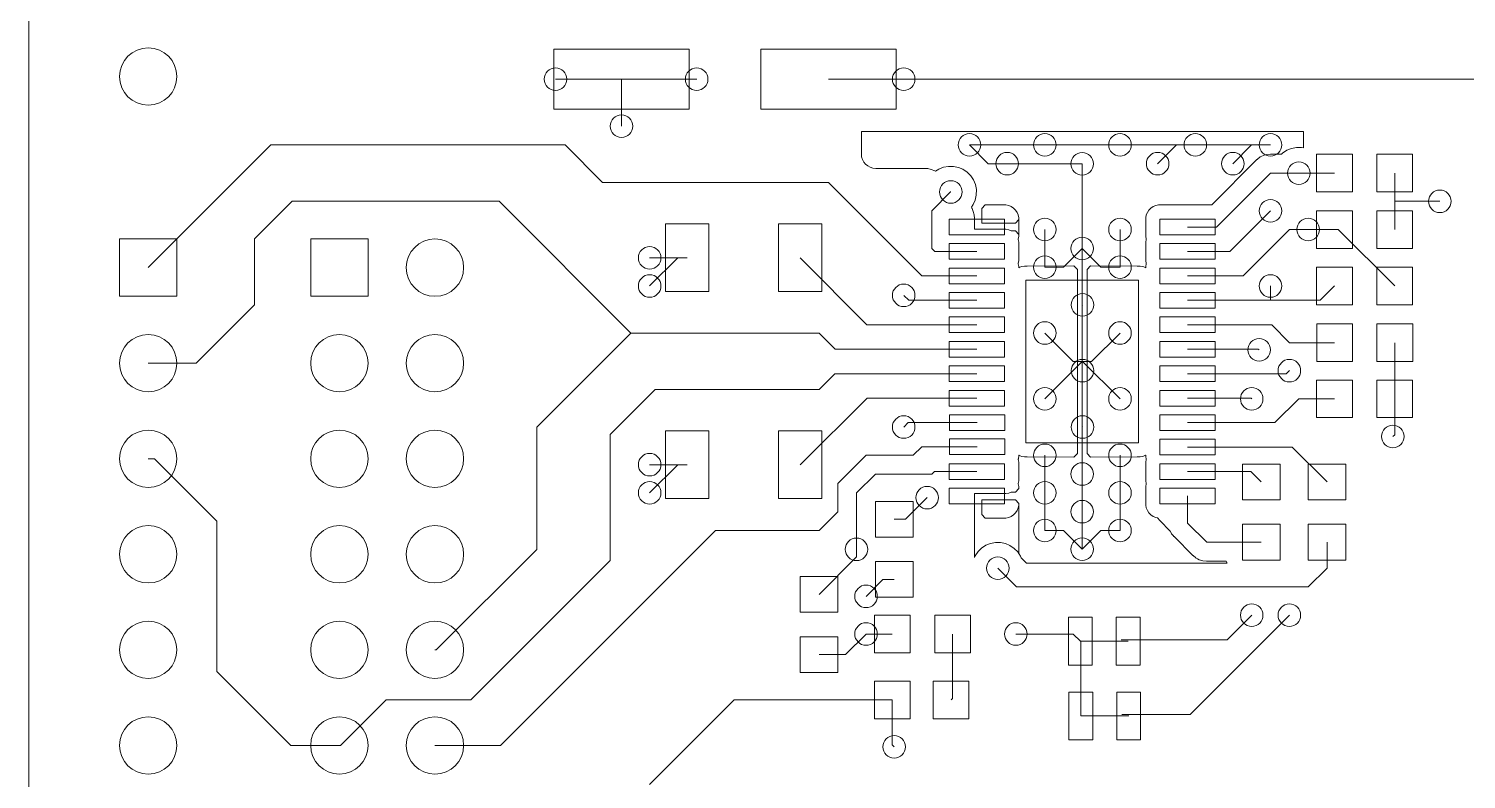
# Model space of a CAD drawing. Header units: millimetres. Extents: x 51948 to 52048, y 44936 to 45059.
# Drawn here: x 51948.13 to 51986.33, y 45012.71 to 45032.66 of the extents above; entities that cross this region are included whole.
import ezdxf

# ---------------------------------------------------------------- set-up
doc = ezdxf.new("R2010")
doc.units = ezdxf.units.MM
doc.layers.get('0').update_dxf_attribs({"linetype": 'CONTINUOUS', "lineweight": 0})

msp = doc.modelspace()

# ---------------------------------------------------------------- linework, layer by layer
for p, q in [((51948.13066, 44935.81928), (51948.13066, 45058.81878)), ((51962.08288, 45032.1183), (51962.08288, 45030.5181)), ((51965.67952, 45032.1183), (51962.08288, 45032.1183)), ((51965.67952, 45030.5181), (51965.67952, 45032.1183)), ((51967.58452, 45032.1183), (51967.58452, 45030.5181)), ((51971.18116, 45032.1183), (51967.58452, 45032.1183)), ((51971.18116, 45030.5181), (51971.18116, 45032.1183)), ((51963.8812, 45031.3182), (51962.13114, 45031.3182)), ((51963.8812, 45031.3182), (51965.88018, 45031.3182)), ((51963.8812, 45031.3182), (51963.8812, 45030.06852)), ((51969.38284, 45031.3182), (51990.12956, 45031.3182)), ((51969.38284, 45031.3182), (51969.62414, 45031.3182)), ((51969.62414, 45031.3182), (51971.38182, 45031.3182)), ((51962.08288, 45030.5181), (51965.67952, 45030.5181)), ((51967.58452, 45030.5181), (51971.18116, 45030.5181)), ((51970.2566, 45029.32684), (51970.2566, 45029.9212)), ((51970.2566, 45029.9212), (51982.0041, 45029.9212)), ((51982.0041, 45029.9212), (51982.0041, 45029.4894)), ((51954.56702, 45029.56814), (51951.30566, 45026.30678)), ((51962.3826, 45029.56814), (51954.56702, 45029.56814)), ((51963.38082, 45028.56992), (51962.3826, 45029.56814)), ((51973.13188, 45029.56814), (51975.13086, 45029.56814)), ((51973.62972, 45029.0703), (51973.13188, 45029.56814)), ((51975.13086, 45029.56814), (51977.12984, 45029.56814)), ((51979.13136, 45029.56814), (51977.12984, 45029.56814)), ((51978.62844, 45029.56814), (51978.1306, 45029.0703)), ((51979.13136, 45029.56814), (51978.62844, 45029.56814)), ((51981.13034, 45029.56814), (51979.13136, 45029.56814)), ((51980.62742, 45029.56814), (51980.12958, 45029.0703)), ((51981.13034, 45029.56814), (51980.62742, 45029.56814)), ((51981.56214, 45029.4259), (51981.45038, 45029.35224)), ((51981.6866, 45029.47416), (51981.56214, 45029.4259)), ((51981.81868, 45029.49956), (51981.6866, 45029.47416)), ((51981.95076, 45029.49956), (51981.81868, 45029.49956)), ((51982.0041, 45029.4894), (51981.95076, 45029.49956)), ((51970.26422, 45029.2481), (51970.2566, 45029.32684)), ((51970.28708, 45029.17698), (51970.26422, 45029.2481)), ((51970.3201, 45029.11348), (51970.28708, 45029.17698)), ((51970.36836, 45029.0576), (51970.3201, 45029.11348)), ((51970.42424, 45029.00934), (51970.36836, 45029.0576)), ((51974.1301, 45029.0703), (51973.62972, 45029.0703)), ((51976.12146, 45029.0703), (51974.1301, 45029.0703)), ((51976.12654, 45029.06522), (51976.12146, 45029.0703)), ((51976.12654, 45026.81478), (51976.12654, 45029.06522)), ((51980.76966, 45029.17698), (51979.5657, 45027.97302)), ((51980.7722, 45029.17952), (51980.76966, 45029.17698)), ((51980.77474, 45029.18206), (51980.7722, 45029.17952)), ((51980.78998, 45029.19476), (51980.77474, 45029.18206)), ((51980.8484, 45029.24302), (51980.78998, 45029.19476)), ((51980.85602, 45029.2481), (51980.8484, 45029.24302)), ((51980.93984, 45029.29128), (51980.85602, 45029.2481)), ((51980.99064, 45029.30652), (51980.93984, 45029.29128)), ((51981.03128, 45029.31668), (51980.99064, 45029.30652)), ((51981.13034, 45029.32684), (51981.03128, 45029.31668)), ((51981.13542, 45029.32684), (51981.13034, 45029.32684)), ((51981.42498, 45029.32684), (51981.13542, 45029.32684)), ((51981.45038, 45029.35224), (51981.42498, 45029.32684)), ((51983.30458, 45029.31922), (51982.35462, 45029.31922)), ((51982.35462, 45029.31922), (51982.35462, 45028.31846)), ((51983.30458, 45028.31846), (51983.30458, 45029.31922)), ((51984.90478, 45029.31922), (51983.95482, 45029.31922)), ((51983.95482, 45029.31922), (51983.95482, 45028.31846)), ((51984.90478, 45028.31846), (51984.90478, 45029.31922)), ((51970.48774, 45028.97632), (51970.42424, 45029.00934)), ((51970.55886, 45028.95346), (51970.48774, 45028.97632)), ((51970.6376, 45028.94584), (51970.55886, 45028.95346)), ((51971.92792, 45028.94584), (51970.6376, 45028.94584)), ((51972.0219, 45028.94076), (51971.92792, 45028.94584)), ((51972.11588, 45028.91536), (51972.0219, 45028.94076)), ((51972.20986, 45028.8798), (51972.11588, 45028.91536)), ((51972.2251, 45028.86964), (51972.20986, 45028.8798)), ((51972.314, 45028.92552), (51972.2251, 45028.86964)), ((51972.43846, 45028.97378), (51972.314, 45028.92552)), ((51972.57054, 45028.99918), (51972.43846, 45028.97378)), ((51972.70262, 45028.99918), (51972.57054, 45028.99918)), ((51972.8347, 45028.97124), (51972.70262, 45028.99918)), ((51972.95662, 45028.92044), (51972.8347, 45028.97124)), ((51973.06838, 45028.84424), (51972.95662, 45028.92044)), ((51973.16236, 45028.75026), (51973.06838, 45028.84424)), ((51973.23602, 45028.6385), (51973.16236, 45028.75026)), ((51979.69778, 45027.38628), (51981.13034, 45028.81884)), ((51981.13034, 45028.81884), (51981.87964, 45028.81884)), ((51981.87964, 45028.81884), (51982.8296, 45028.81884)), ((51984.4298, 45028.06954), (51984.4298, 45028.81884)), ((51968.37954, 45028.56992), (51963.38082, 45028.56992)), ((51969.3803, 45028.56992), (51968.37954, 45028.56992)), ((51971.86188, 45026.08834), (51969.3803, 45028.56992)), ((51972.13112, 45027.82062), (51972.62896, 45028.31846)), ((51972.6315, 45028.31846), (51972.62896, 45028.31846)), ((51973.28682, 45028.51658), (51973.23602, 45028.6385)), ((51973.31222, 45028.3845), (51973.28682, 45028.51658)), ((51973.30968, 45028.2321), (51973.31222, 45028.3845)), ((51982.35462, 45028.31846), (51983.30458, 45028.31846)), ((51983.95482, 45028.31846), (51984.90478, 45028.31846)), ((51955.1309, 45028.06954), (51954.13014, 45027.06878)), ((51960.63, 45028.06954), (51955.1309, 45028.06954)), ((51964.13012, 45024.56942), (51960.63, 45028.06954)), ((51973.18014, 45027.91714), (51973.22586, 45027.98064)), ((51973.19284, 45027.89682), (51973.18014, 45027.91714)), ((51973.19538, 45027.88666), (51973.19284, 45027.89682)), ((51973.20046, 45027.88158), (51973.19538, 45027.88666)), ((51973.20046, 45027.87904), (51973.20046, 45027.88158)), ((51973.2284, 45027.80284), (51973.20046, 45027.87904)), ((51973.22586, 45027.98064), (51973.2792, 45028.10256)), ((51973.2792, 45028.10256), (51973.30968, 45028.2321)), ((51973.54844, 45027.97556), (51973.45446, 45027.88158)), ((51973.45446, 45027.88158), (51973.45446, 45027.49042)), ((51974.02596, 45027.97302), (51973.54844, 45027.97556)), ((51974.09962, 45027.97302), (51974.02596, 45027.97302)), ((51974.17328, 45027.95778), (51974.09962, 45027.97302)), ((51974.24186, 45027.92984), (51974.17328, 45027.95778)), ((51974.30282, 45027.8892), (51974.24186, 45027.92984)), ((51974.35616, 45027.83586), (51974.30282, 45027.8892)), ((51977.95026, 45027.8892), (51977.89692, 45027.83586)), ((51978.01122, 45027.92984), (51977.95026, 45027.8892)), ((51978.0798, 45027.95778), (51978.01122, 45027.92984)), ((51978.15346, 45027.97302), (51978.0798, 45027.95778)), ((51979.5657, 45027.97302), (51978.15346, 45027.97302)), ((51984.4298, 45027.32024), (51984.4298, 45028.06954)), ((51984.4298, 45028.06954), (51985.63122, 45028.06954)), ((51972.13112, 45026.81732), (51972.13112, 45027.82062)), ((51974.06152, 45027.59456), (51972.5934, 45027.59456)), ((51972.5934, 45027.59456), (51972.5934, 45027.178)), ((51973.2538, 45027.70886), (51973.2284, 45027.80284)), ((51973.25888, 45027.61488), (51973.2538, 45027.70886)), ((51973.25888, 45027.32532), (51973.25888, 45027.61488)), ((51974.06152, 45027.178), (51974.06152, 45027.59456)), ((51974.34854, 45027.49042), (51974.44252, 45027.5844)), ((51974.3968, 45027.7749), (51974.35616, 45027.83586)), ((51974.42474, 45027.70632), (51974.3968, 45027.7749)), ((51974.43998, 45027.63266), (51974.42474, 45027.70632)), ((51974.44252, 45027.5844), (51974.43998, 45027.63266)), ((51974.44252, 45027.18816), (51974.44252, 45027.5844)), ((51974.44252, 45027.5844), (51974.44252, 45027.18816)), ((51977.82834, 45027.70632), (51977.8131, 45027.63266)), ((51977.8131, 45027.63266), (51977.8131, 45027.559)), ((51977.8131, 45027.559), (51977.8131, 45027.1399)), ((51977.85628, 45027.7749), (51977.82834, 45027.70632)), ((51977.89692, 45027.83586), (51977.85628, 45027.7749)), ((51979.65968, 45027.59456), (51978.19156, 45027.59456)), ((51978.19156, 45027.59456), (51978.19156, 45027.178)), ((51979.65968, 45027.178), (51979.65968, 45027.59456)), ((51980.05084, 45026.73858), (51981.13034, 45027.81808)), ((51983.30458, 45027.82062), (51982.35462, 45027.82062)), ((51982.35462, 45027.82062), (51982.35462, 45026.81986)), ((51983.30458, 45026.81986), (51983.30458, 45027.82062)), ((51984.90478, 45027.82062), (51983.95482, 45027.82062)), ((51983.95482, 45027.82062), (51983.95482, 45026.81986)), ((51984.90478, 45026.81986), (51984.90478, 45027.82062)), ((51966.20276, 45027.46756), (51965.05468, 45027.46756)), ((51965.05468, 45027.46756), (51965.05468, 45025.66924)), ((51966.20276, 45025.66924), (51966.20276, 45027.46756)), ((51969.20504, 45027.46756), (51968.05696, 45027.46756)), ((51968.05696, 45027.46756), (51968.05696, 45025.66924)), ((51969.20504, 45025.66924), (51969.20504, 45027.46756)), ((51972.5934, 45027.178), (51974.06152, 45027.178)), ((51974.02596, 45027.32532), (51973.25888, 45027.32532)), ((51973.45446, 45027.49042), (51974.34854, 45027.49042)), ((51974.09962, 45027.32532), (51974.02596, 45027.32532)), ((51974.17328, 45027.31008), (51974.09962, 45027.32532)), ((51974.24186, 45027.28214), (51974.17328, 45027.31008)), ((51974.34854, 45027.28214), (51974.24186, 45027.28214)), ((51974.44252, 45027.18816), (51974.34854, 45027.28214)), ((51974.42474, 45027.06624), (51974.43998, 45027.1399)), ((51974.43998, 45027.1399), (51974.44252, 45027.18816)), ((51975.13086, 45027.32024), (51975.13086, 45026.31948)), ((51977.12984, 45026.31948), (51977.12984, 45027.32024)), ((51977.8131, 45027.1399), (51977.82834, 45027.06624)), ((51978.19156, 45027.178), (51979.65968, 45027.178)), ((51978.92562, 45027.38628), (51979.44886, 45027.38628)), ((51978.92562, 45027.38628), (51979.69778, 45027.38628)), ((51980.39882, 45026.08834), (51981.63072, 45027.32024)), ((51981.63072, 45027.32024), (51982.8296, 45027.32024)), ((51982.1311, 45027.32024), (51982.8296, 45027.32024)), ((51982.8296, 45027.32024), (51982.92866, 45027.32024)), ((51982.92866, 45027.32024), (51984.4298, 45025.8191)), ((51952.06766, 45027.06878), (51950.54366, 45027.06878)), ((51950.54366, 45027.06878), (51950.54366, 45025.54478)), ((51952.06766, 45025.54478), (51952.06766, 45027.06878)), ((51954.13014, 45027.06878), (51954.13014, 45025.31872)), ((51957.14766, 45027.06878), (51955.62366, 45027.06878)), ((51955.62366, 45027.06878), (51955.62366, 45025.54478)), ((51957.14766, 45025.54478), (51957.14766, 45027.06878)), ((51972.20986, 45026.73858), (51972.13112, 45026.81732)), ((51973.32746, 45026.73858), (51972.20986, 45026.73858)), ((51974.06152, 45026.94686), (51972.5934, 45026.94686)), ((51972.5934, 45026.94686), (51972.5934, 45026.5303)), ((51974.06152, 45026.5303), (51974.06152, 45026.94686)), ((51974.4222, 45027.0637), (51974.42474, 45027.06624)), ((51974.42474, 45027.05862), (51974.4222, 45027.0637)), ((51974.43998, 45026.98496), (51974.42474, 45027.05862)), ((51974.43998, 45026.56586), (51974.43998, 45026.98496)), ((51975.63124, 45026.31948), (51976.12654, 45026.81478)), ((51976.12654, 45026.81478), (51976.62184, 45026.31948)), ((51976.12654, 45023.8125), (51976.12654, 45026.81478)), ((51977.82834, 45027.05862), (51977.8131, 45026.98496)), ((51977.8131, 45026.98496), (51977.8131, 45026.9113)), ((51977.8131, 45026.9113), (51977.8131, 45026.4922)), ((51977.82834, 45027.06624), (51977.82834, 45027.0637)), ((51977.82834, 45027.0637), (51977.82834, 45027.05862)), ((51979.65968, 45026.94686), (51978.19156, 45026.94686)), ((51978.19156, 45026.94686), (51978.19156, 45026.5303)), ((51978.92562, 45026.73858), (51980.05084, 45026.73858)), ((51979.65968, 45026.5303), (51979.65968, 45026.94686)), ((51982.35462, 45026.81986), (51983.30458, 45026.81986)), ((51983.95482, 45026.81986), (51984.90478, 45026.81986)), ((51965.3798, 45026.5684), (51964.6305, 45025.8191)), ((51965.62872, 45026.5684), (51964.6305, 45026.5684)), ((51965.62872, 45026.5684), (51965.3798, 45026.5684)), ((51970.40392, 45024.78786), (51968.631, 45026.5684)), ((51972.5934, 45026.5303), (51974.06152, 45026.5303)), ((51974.4222, 45026.41346), (51974.42474, 45026.41854)), ((51974.42474, 45026.40838), (51974.4222, 45026.41346)), ((51974.42474, 45026.41854), (51974.43998, 45026.4922)), ((51974.43998, 45026.33472), (51974.42474, 45026.40838)), ((51974.43998, 45026.4922), (51974.43998, 45026.56586)), ((51974.58984, 45026.34996), (51974.51618, 45026.33472)), ((51974.6635, 45026.34996), (51974.58984, 45026.34996)), ((51975.90556, 45026.3525), (51974.6635, 45026.34996)), ((51975.99954, 45026.25852), (51975.90556, 45026.3525)), ((51976.34752, 45026.3525), (51976.25354, 45026.25852)), ((51977.58958, 45026.34996), (51976.34752, 45026.3525)), ((51977.66324, 45026.34996), (51977.58958, 45026.34996)), ((51977.7369, 45026.33472), (51977.66324, 45026.34996)), ((51977.8131, 45026.4922), (51977.82834, 45026.41854)), ((51977.82834, 45026.40838), (51977.8131, 45026.33472)), ((51977.82834, 45026.41854), (51977.82834, 45026.41346)), ((51977.82834, 45026.41346), (51977.82834, 45026.40838)), ((51978.19156, 45026.5303), (51979.65968, 45026.5303)), ((51973.32746, 45026.08834), (51971.86188, 45026.08834)), ((51974.06152, 45026.29662), (51972.5934, 45026.29662)), ((51972.5934, 45026.29662), (51972.5934, 45025.88006)), ((51974.06152, 45025.88006), (51974.06152, 45026.29662)), ((51974.43998, 45026.3017), (51974.43998, 45026.33472)), ((51974.4476, 45026.30678), (51974.43998, 45026.3017)), ((51974.51618, 45026.33472), (51974.4476, 45026.30678)), ((51977.62514, 45025.9715), (51974.62794, 45025.9715)), ((51974.62794, 45025.9715), (51974.62794, 45021.6535)), ((51975.63124, 45026.31948), (51975.13086, 45026.31948)), ((51975.99954, 45024.0665), (51975.99954, 45026.25852)), ((51976.25354, 45026.25852), (51976.25354, 45024.0665)), ((51976.62184, 45026.31948), (51977.12984, 45026.31948)), ((51977.62514, 45021.6535), (51977.62514, 45025.9715)), ((51977.80548, 45026.30678), (51977.7369, 45026.33472)), ((51977.8131, 45026.3017), (51977.80548, 45026.30678)), ((51977.8131, 45026.33472), (51977.8131, 45026.3017)), ((51979.65968, 45026.29662), (51978.19156, 45026.29662)), ((51978.19156, 45026.29662), (51978.19156, 45025.88006)), ((51978.92562, 45026.08834), (51980.39882, 45026.08834)), ((51979.65968, 45025.88006), (51979.65968, 45026.29662)), ((51983.30458, 45026.31948), (51982.35462, 45026.31948)), ((51982.35462, 45026.31948), (51982.35462, 45025.31872)), ((51983.30458, 45025.31872), (51983.30458, 45026.31948)), ((51984.90478, 45026.31948), (51983.95482, 45026.31948)), ((51983.95482, 45026.31948), (51983.95482, 45025.31872)), ((51984.90478, 45025.31872), (51984.90478, 45026.31948)), ((51965.05468, 45025.66924), (51966.20276, 45025.66924)), ((51968.05696, 45025.66924), (51969.20504, 45025.66924)), ((51972.5934, 45025.88006), (51974.06152, 45025.88006)), ((51974.06152, 45025.64638), (51972.5934, 45025.64638)), ((51972.5934, 45025.64638), (51972.5934, 45025.22982)), ((51974.06152, 45025.22982), (51974.06152, 45025.64638)), ((51978.19156, 45025.88006), (51979.65968, 45025.88006)), ((51979.65968, 45025.64638), (51978.19156, 45025.64638)), ((51978.19156, 45025.64638), (51978.19156, 45025.22982)), ((51979.65968, 45025.22982), (51979.65968, 45025.64638)), ((51981.13034, 45025.8191), (51981.13034, 45025.4381)), ((51982.4486, 45025.4381), (51982.8296, 45025.8191)), ((51950.54366, 45025.54478), (51952.06766, 45025.54478)), ((51954.13014, 45025.31872), (51952.5782, 45023.76678)), ((51955.62366, 45025.54478), (51957.14766, 45025.54478)), ((51971.5139, 45025.4381), (51971.38182, 45025.57018)), ((51973.32746, 45025.4381), (51971.5139, 45025.4381)), ((51972.5934, 45025.22982), (51974.06152, 45025.22982)), ((51976.12654, 45025.31364), (51976.13162, 45025.31872)), ((51976.12654, 45023.8125), (51976.12654, 45025.31364)), ((51978.19156, 45025.22982), (51979.65968, 45025.22982)), ((51978.92562, 45025.4381), (51981.13034, 45025.4381)), ((51981.13034, 45025.4381), (51981.63072, 45025.4381)), ((51981.63072, 45025.4381), (51982.4486, 45025.4381)), ((51982.35462, 45025.31872), (51983.30458, 45025.31872)), ((51983.95482, 45025.31872), (51984.90478, 45025.31872)), ((51974.06152, 45024.99614), (51972.5934, 45024.99614)), ((51972.5934, 45024.99614), (51972.5934, 45024.57958)), ((51974.06152, 45024.57958), (51974.06152, 45024.99614)), ((51979.65968, 45024.99614), (51978.19156, 45024.99614)), ((51978.19156, 45024.99614), (51978.19156, 45024.57958)), ((51979.65968, 45024.57958), (51979.65968, 45024.99614)), ((51961.63076, 45022.07006), (51964.13012, 45024.56942)), ((51964.13012, 45024.56942), (51968.37954, 45024.56942)), ((51969.13138, 45024.56942), (51968.37954, 45024.56942)), ((51969.56318, 45024.13762), (51969.13138, 45024.56942)), ((51973.32746, 45024.78786), (51970.40392, 45024.78786)), ((51972.5934, 45024.57958), (51974.06152, 45024.57958)), ((51975.88778, 45023.8125), (51975.13086, 45024.56942)), ((51976.37292, 45023.8125), (51977.12984, 45024.56942)), ((51978.19156, 45024.57958), (51979.65968, 45024.57958)), ((51978.92562, 45024.78786), (51981.16082, 45024.78786)), ((51981.16082, 45024.78786), (51981.63834, 45024.31034)), ((51982.35716, 45024.81072), (51982.35716, 45023.80996)), ((51983.30712, 45024.81072), (51982.35716, 45024.81072)), ((51983.30712, 45023.80996), (51983.30712, 45024.81072)), ((51983.95736, 45024.81072), (51983.95736, 45023.80996)), ((51984.90732, 45024.81072), (51983.95736, 45024.81072)), ((51984.90732, 45023.80996), (51984.90732, 45024.81072)), ((51969.56318, 45024.13762), (51973.32746, 45024.13762)), ((51974.06152, 45024.3459), (51972.5934, 45024.3459)), ((51972.5934, 45024.3459), (51972.5934, 45023.92934)), ((51974.06152, 45023.92934), (51974.06152, 45024.3459)), ((51975.99954, 45023.9395), (51975.99954, 45024.0665)), ((51976.25354, 45024.0665), (51976.25354, 45023.9395)), ((51979.65968, 45024.3459), (51978.19156, 45024.3459)), ((51978.19156, 45024.3459), (51978.19156, 45023.92934)), ((51978.92562, 45024.13762), (51980.80522, 45024.13762)), ((51979.65968, 45023.92934), (51979.65968, 45024.3459)), ((51980.80522, 45024.13762), (51980.83062, 45024.11984)), ((51981.63834, 45024.31034), (51982.83214, 45024.31034)), ((51984.43234, 45024.31034), (51984.43234, 45022.8219)), ((51951.30566, 45023.76678), (51952.5782, 45023.76678)), ((51972.5934, 45023.92934), (51974.06152, 45023.92934)), ((51974.06152, 45023.69566), (51972.5934, 45023.69566)), ((51972.5934, 45023.69566), (51972.5934, 45023.2791)), ((51974.06152, 45023.2791), (51974.06152, 45023.69566)), ((51976.124, 45023.8125), (51975.13086, 45022.81936)), ((51976.12654, 45023.8125), (51975.88778, 45023.8125)), ((51975.99954, 45023.6855), (51975.99954, 45023.9395)), ((51975.99954, 45023.5585), (51975.99954, 45023.6855)), ((51976.12654, 45023.8125), (51976.124, 45023.8125)), ((51976.12654, 45023.8125), (51976.1367, 45023.8125)), ((51976.12654, 45023.8125), (51976.12654, 45020.82038)), ((51976.12654, 45023.8125), (51976.37292, 45023.8125)), ((51976.12654, 45023.8125), (51976.12654, 45023.57374)), ((51976.12654, 45023.8125), (51976.12654, 45022.07514)), ((51976.1367, 45023.8125), (51977.12984, 45022.81936)), ((51976.25354, 45023.9395), (51976.25354, 45023.6855)), ((51976.25354, 45023.6855), (51976.25354, 45023.5585)), ((51978.19156, 45023.92934), (51979.65968, 45023.92934)), ((51979.65968, 45023.69566), (51978.19156, 45023.69566)), ((51978.19156, 45023.69566), (51978.19156, 45023.2791)), ((51979.65968, 45023.2791), (51979.65968, 45023.69566)), ((51982.35716, 45023.80996), (51983.30712, 45023.80996)), ((51983.95736, 45023.80996), (51984.90732, 45023.80996)), ((51969.55048, 45023.48738), (51969.13138, 45023.06828)), ((51969.55048, 45023.48738), (51973.32746, 45023.48738)), ((51975.99954, 45021.36648), (51975.99954, 45023.5585)), ((51976.12654, 45023.57374), (51976.13162, 45023.56866)), ((51976.25354, 45023.5585), (51976.25354, 45021.36648)), ((51978.92562, 45023.48738), (51981.54944, 45023.48738)), ((51981.54944, 45023.48738), (51981.63072, 45023.56866)), ((51981.54944, 45023.48738), (51981.63072, 45023.56866)), ((51983.30458, 45023.31974), (51982.35462, 45023.31974)), ((51982.35462, 45023.31974), (51982.35462, 45022.31898)), ((51983.30458, 45022.31898), (51983.30458, 45023.31974)), ((51984.90478, 45023.31974), (51983.95482, 45023.31974)), ((51983.95482, 45023.31974), (51983.95482, 45022.31898)), ((51984.90478, 45022.31898), (51984.90478, 45023.31974)), ((51963.58148, 45021.87194), (51964.77782, 45023.06828)), ((51968.37954, 45023.06828), (51964.77782, 45023.06828)), ((51969.13138, 45023.06828), (51968.37954, 45023.06828)), ((51972.5934, 45023.2791), (51974.06152, 45023.2791)), ((51974.06152, 45023.04542), (51972.5934, 45023.04542)), ((51972.5934, 45023.04542), (51972.5934, 45022.62886)), ((51974.06152, 45022.62886), (51974.06152, 45023.04542)), ((51978.19156, 45023.2791), (51979.65968, 45023.2791)), ((51979.65968, 45023.04542), (51978.19156, 45023.04542)), ((51978.19156, 45023.04542), (51978.19156, 45022.62886)), ((51979.65968, 45022.62886), (51979.65968, 45023.04542)), ((51970.409, 45022.83714), (51968.631, 45021.0693)), ((51973.32746, 45022.83714), (51970.409, 45022.83714)), ((51972.5934, 45022.62886), (51974.06152, 45022.62886)), ((51978.19156, 45022.62886), (51979.65968, 45022.62886)), ((51978.92562, 45022.83714), (51980.61218, 45022.83714)), ((51980.61218, 45022.83714), (51980.62996, 45022.81936)), ((51980.61218, 45022.83714), (51980.62996, 45022.81936)), ((51981.24718, 45022.1869), (51981.87964, 45022.81936)), ((51981.87964, 45022.81936), (51982.8296, 45022.81936)), ((51984.43234, 45022.8219), (51984.4298, 45022.81936)), ((51984.4298, 45022.81936), (51984.4298, 45021.86686)), ((51971.49866, 45022.1869), (51971.38182, 45022.07006)), ((51973.33254, 45022.1869), (51971.49866, 45022.1869)), ((51974.0666, 45022.39518), (51972.59848, 45022.39518)), ((51972.59848, 45022.39518), (51972.59848, 45021.97862)), ((51974.0666, 45021.97862), (51974.0666, 45022.39518)), ((51979.65968, 45022.39518), (51978.19156, 45022.39518)), ((51978.19156, 45022.39518), (51978.19156, 45021.97862)), ((51978.92562, 45022.1869), (51981.24718, 45022.1869)), ((51979.65968, 45021.97862), (51979.65968, 45022.39518)), ((51982.35462, 45022.31898), (51983.30458, 45022.31898)), ((51983.95482, 45022.31898), (51984.90478, 45022.31898)), ((51961.63076, 45018.81886), (51961.63076, 45022.07006)), ((51963.58148, 45018.51914), (51963.58148, 45021.87194)), ((51966.20276, 45021.96846), (51965.05468, 45021.96846)), ((51965.05468, 45021.96846), (51965.05468, 45020.17014)), ((51966.20276, 45020.17014), (51966.20276, 45021.96846)), ((51969.20504, 45021.96846), (51968.05696, 45021.96846)), ((51968.05696, 45021.96846), (51968.05696, 45020.17014)), ((51969.20504, 45020.17014), (51969.20504, 45021.96846)), ((51972.59848, 45021.97862), (51974.0666, 45021.97862)), ((51976.12654, 45022.07514), (51976.13162, 45022.07006)), ((51978.19156, 45021.97862), (51979.65968, 45021.97862)), ((51984.4298, 45021.86686), (51984.38154, 45021.8186)), ((51971.85934, 45021.54682), (51971.63074, 45021.31822)), ((51973.33254, 45021.54682), (51971.85934, 45021.54682)), ((51974.0666, 45021.7551), (51972.59848, 45021.7551)), ((51972.59848, 45021.7551), (51972.59848, 45021.33854)), ((51974.0666, 45021.33854), (51974.0666, 45021.7551)), ((51974.62794, 45021.6535), (51977.62514, 45021.6535)), ((51979.65968, 45021.74494), (51978.19156, 45021.74494)), ((51978.19156, 45021.74494), (51978.19156, 45021.32838)), ((51978.92562, 45021.53666), (51981.70438, 45021.53666)), ((51979.65968, 45021.32838), (51979.65968, 45021.74494)), ((51981.70438, 45021.53666), (51982.63148, 45020.60956)), ((51951.30566, 45021.22678), (51951.4733, 45021.22678)), ((51951.4733, 45021.22678), (51953.13192, 45019.56816)), ((51964.6305, 45021.0693), (51965.62872, 45021.0693)), ((51965.3798, 45021.0693), (51964.6305, 45020.32)), ((51965.3798, 45021.0693), (51965.62872, 45021.0693)), ((51970.38106, 45021.31822), (51969.63176, 45020.56892)), ((51971.63074, 45021.31822), (51970.38106, 45021.31822)), ((51974.06152, 45021.0947), (51972.5934, 45021.0947)), ((51972.5934, 45021.0947), (51972.5934, 45020.67814)), ((51972.59848, 45021.33854), (51974.0666, 45021.33854)), ((51974.06152, 45020.67814), (51974.06152, 45021.0947)), ((51974.4222, 45021.21154), (51974.42982, 45021.22678)), ((51974.42474, 45021.20646), (51974.4222, 45021.21154)), ((51974.43998, 45021.1328), (51974.42474, 45021.20646)), ((51974.42982, 45021.22678), (51974.44506, 45021.30044)), ((51974.43998, 45020.7137), (51974.43998, 45021.1328)), ((51974.44506, 45021.30044), (51974.44506, 45021.32076)), ((51974.44506, 45021.32076), (51974.4476, 45021.31822)), ((51974.4476, 45021.31822), (51974.51618, 45021.29028)), ((51974.51618, 45021.29028), (51974.58984, 45021.27504)), ((51974.58984, 45021.27504), (51974.6635, 45021.27504)), ((51974.6635, 45021.27504), (51975.90556, 45021.2725)), ((51975.13086, 45021.31822), (51975.13086, 45020.32)), ((51975.90556, 45021.2725), (51975.99954, 45021.36648)), ((51976.25354, 45021.36648), (51976.34752, 45021.2725)), ((51976.34752, 45021.2725), (51977.58958, 45021.27504)), ((51977.12984, 45020.32), (51977.12984, 45021.31822)), ((51977.58958, 45021.27504), (51977.66324, 45021.27504)), ((51977.66324, 45021.27504), (51977.7369, 45021.29028)), ((51977.7369, 45021.29028), (51977.80548, 45021.31822)), ((51977.80548, 45021.31822), (51977.8131, 45021.3233)), ((51977.8131, 45021.3233), (51977.8131, 45021.29028)), ((51977.8131, 45021.29028), (51977.82834, 45021.21662)), ((51977.82834, 45021.20646), (51977.8131, 45021.1328)), ((51977.8131, 45021.1328), (51977.8131, 45021.05914)), ((51977.8131, 45021.05914), (51977.8131, 45020.64004)), ((51977.82834, 45021.21662), (51977.82834, 45021.21154)), ((51977.82834, 45021.21154), (51977.82834, 45021.20646)), ((51978.19156, 45021.32838), (51979.65968, 45021.32838)), ((51979.65968, 45021.0947), (51978.19156, 45021.0947)), ((51978.19156, 45021.0947), (51978.19156, 45020.67814)), ((51979.65968, 45020.67814), (51979.65968, 45021.0947)), ((51981.3818, 45021.08454), (51980.38104, 45021.08454)), ((51980.38104, 45021.08454), (51980.38104, 45020.13458)), ((51981.3818, 45020.13458), (51981.3818, 45021.08454)), ((51983.13186, 45021.08454), (51982.1311, 45021.08454)), ((51982.1311, 45021.08454), (51982.1311, 45020.13458)), ((51983.13186, 45020.13458), (51983.13186, 45021.08454)), ((51970.62998, 45020.82038), (51970.1296, 45020.32)), ((51972.13112, 45020.82038), (51970.62998, 45020.82038)), ((51972.19716, 45020.88642), (51972.13112, 45020.82038)), ((51973.32746, 45020.88642), (51972.19716, 45020.88642)), ((51972.5934, 45020.67814), (51974.06152, 45020.67814)), ((51974.42474, 45020.56638), (51974.43998, 45020.64004)), ((51974.43998, 45020.64004), (51974.43998, 45020.7137)), ((51976.12654, 45020.82038), (51976.12654, 45019.81962)), ((51977.8131, 45020.64004), (51977.82834, 45020.56638)), ((51978.19156, 45020.67814), (51979.65968, 45020.67814)), ((51978.92562, 45020.88642), (51980.60456, 45020.88642)), ((51980.60456, 45020.88642), (51980.88142, 45020.60956)), ((51969.63176, 45020.56892), (51969.63176, 45019.81962)), ((51970.1296, 45020.32), (51970.1296, 45018.81886)), ((51974.06152, 45020.447), (51972.5934, 45020.447)), ((51972.5934, 45020.447), (51972.5934, 45020.03044)), ((51973.25888, 45018.59788), (51973.25888, 45020.29968)), ((51973.25888, 45020.29968), (51974.09962, 45020.29968)), ((51974.06152, 45020.03044), (51974.06152, 45020.447)), ((51974.09962, 45020.29968), (51974.17328, 45020.31492)), ((51974.17328, 45020.31492), (51974.24186, 45020.34286)), ((51974.24186, 45020.34286), (51974.34854, 45020.34286)), ((51974.34854, 45020.34286), (51974.44252, 45020.43684)), ((51974.4222, 45020.56384), (51974.42474, 45020.56638)), ((51974.42474, 45020.55876), (51974.4222, 45020.56384)), ((51974.43998, 45020.4851), (51974.42474, 45020.55876)), ((51974.44252, 45020.43684), (51974.43998, 45020.4851)), ((51975.13086, 45020.32), (51975.13086, 45019.31924)), ((51977.12984, 45019.31924), (51977.12984, 45020.32)), ((51977.82834, 45020.55876), (51977.8131, 45020.4851)), ((51977.8131, 45020.4851), (51977.8131, 45020.41144)), ((51977.8131, 45020.41144), (51977.8131, 45019.99234)), ((51977.82834, 45020.56638), (51977.82834, 45020.56384)), ((51977.82834, 45020.56384), (51977.82834, 45020.55876)), ((51979.65968, 45020.447), (51978.19156, 45020.447)), ((51978.19156, 45020.447), (51978.19156, 45020.03044)), ((51978.92562, 45020.23872), (51978.92562, 45019.51736)), ((51979.65968, 45020.03044), (51979.65968, 45020.447)), ((51965.05468, 45020.17014), (51966.20276, 45020.17014)), ((51968.05696, 45020.17014), (51969.20504, 45020.17014)), ((51971.63074, 45020.09394), (51970.62998, 45020.09394)), ((51970.62998, 45020.09394), (51970.62998, 45019.14398)), ((51971.43262, 45019.61896), (51972.00666, 45020.193)), ((51971.63074, 45019.14398), (51971.63074, 45020.09394)), ((51972.5934, 45020.03044), (51974.06152, 45020.03044)), ((51974.34854, 45020.13458), (51973.45446, 45020.13458)), ((51973.45446, 45020.13458), (51973.45446, 45019.74342)), ((51974.44252, 45020.0406), (51974.34854, 45020.13458)), ((51974.3968, 45019.8501), (51974.42474, 45019.91868)), ((51974.42474, 45019.91868), (51974.43998, 45019.99234)), ((51974.43998, 45019.99234), (51974.44252, 45020.0406)), ((51974.44252, 45018.70456), (51974.44252, 45020.0406)), ((51974.44252, 45020.0406), (51974.44252, 45018.70456)), ((51977.8131, 45019.99234), (51977.82834, 45019.91868)), ((51977.82834, 45019.91868), (51977.85628, 45019.8501)), ((51978.19156, 45020.03044), (51979.65968, 45020.03044)), ((51980.38104, 45020.13458), (51981.3818, 45020.13458)), ((51982.1311, 45020.13458), (51983.13186, 45020.13458)), ((51953.13192, 45019.56816), (51953.13192, 45015.56766)), ((51969.63176, 45019.81962), (51969.13138, 45019.31924)), ((51971.13036, 45019.61896), (51971.43262, 45019.61896)), ((51973.45446, 45019.74342), (51973.54844, 45019.64944)), ((51973.54844, 45019.64944), (51974.02596, 45019.65198)), ((51974.02596, 45019.65198), (51974.09962, 45019.65198)), ((51974.09962, 45019.65198), (51974.17328, 45019.66722)), ((51974.17328, 45019.66722), (51974.24186, 45019.69516)), ((51974.24186, 45019.69516), (51974.30282, 45019.7358)), ((51974.30282, 45019.7358), (51974.35616, 45019.78914)), ((51974.35616, 45019.78914), (51974.3968, 45019.8501)), ((51976.12654, 45019.81962), (51976.12654, 45018.82394)), ((51977.85628, 45019.8501), (51977.89692, 45019.78914)), ((51977.89692, 45019.78914), (51977.95026, 45019.7358)), ((51977.95026, 45019.7358), (51978.01122, 45019.69516)), ((51978.01122, 45019.69516), (51978.0798, 45019.66722)), ((51978.0798, 45019.66722), (51978.12298, 45019.6596)), ((51978.12298, 45019.6596), (51978.12552, 45019.65706)), ((51978.12552, 45019.65706), (51978.18394, 45019.58594)), ((51978.18394, 45019.58594), (51978.46588, 45019.304)), ((51978.92562, 45019.51736), (51979.43362, 45019.00936)), ((51981.3818, 45019.48434), (51980.38104, 45019.48434)), ((51980.38104, 45019.48434), (51980.38104, 45018.53438)), ((51981.3818, 45018.53438), (51981.3818, 45019.48434)), ((51983.13186, 45019.48434), (51982.1311, 45019.48434)), ((51982.1311, 45019.48434), (51982.1311, 45018.53438)), ((51983.13186, 45018.53438), (51983.13186, 45019.48434)), ((51966.38056, 45019.31924), (51960.6681, 45013.60678)), ((51968.37954, 45019.31924), (51966.38056, 45019.31924)), ((51969.13138, 45019.31924), (51968.37954, 45019.31924)), ((51970.62998, 45019.14398), (51971.63074, 45019.14398)), ((51975.63124, 45019.31924), (51975.13086, 45019.31924)), ((51975.63124, 45019.31924), (51976.12654, 45018.82394)), ((51976.12654, 45018.82394), (51976.62184, 45019.31924)), ((51976.62184, 45019.31924), (51977.12984, 45019.31924)), ((51978.46588, 45019.304), (51978.4989, 45019.2405)), ((51978.4989, 45019.2405), (51978.50144, 45019.23542)), ((51978.50144, 45019.23542), (51978.53954, 45019.1897)), ((51978.53954, 45019.1897), (51978.55986, 45019.1643)), ((51978.55986, 45019.1643), (51978.56494, 45019.15922)), ((51978.56494, 45019.15922), (51978.56748, 45019.15922)), ((51978.56748, 45019.15922), (51978.57764, 45019.14906)), ((51978.57764, 45019.14906), (51979.06786, 45018.6563)), ((51958.95868, 45016.14678), (51961.63076, 45018.81886)), ((51970.1296, 45018.81886), (51970.1296, 45018.6182)), ((51973.35794, 45018.7579), (51973.28174, 45018.64868)), ((51973.45192, 45018.85188), (51973.35794, 45018.7579)), ((51973.56368, 45018.92554), (51973.45192, 45018.85188)), ((51973.68814, 45018.9738), (51973.56368, 45018.92554)), ((51973.82022, 45018.9992), (51973.68814, 45018.9738)), ((51973.9523, 45018.9992), (51973.82022, 45018.9992)), ((51974.08438, 45018.97126), (51973.9523, 45018.9992)), ((51974.2063, 45018.92046), (51974.08438, 45018.97126)), ((51974.31806, 45018.84426), (51974.2063, 45018.92046)), ((51974.41204, 45018.75028), (51974.31806, 45018.84426)), ((51974.44252, 45018.70456), (51974.41204, 45018.75028)), ((51979.43362, 45019.00936), (51980.88142, 45019.00936)), ((51982.63148, 45018.31848), (51982.63148, 45019.00936)), ((51959.8807, 45014.81836), (51963.58148, 45018.51914)), ((51970.1296, 45018.6182), (51969.13138, 45017.61998)), ((51971.63074, 45018.49374), (51970.62998, 45018.49374)), ((51970.62998, 45018.49374), (51970.62998, 45017.54378)), ((51971.63074, 45017.54378), (51971.63074, 45018.49374)), ((51973.28174, 45018.64868), (51973.25888, 45018.59788)), ((51974.4857, 45018.63852), (51974.44252, 45018.70456)), ((51974.50348, 45018.59534), (51974.4857, 45018.63852)), ((51974.64318, 45018.4531), (51974.50348, 45018.59534)), ((51979.97464, 45018.4531), (51974.64318, 45018.4531)), ((51979.06786, 45018.6563), (51979.0704, 45018.65376)), ((51979.0704, 45018.65376), (51979.07294, 45018.65122)), ((51979.07294, 45018.65122), (51979.1466, 45018.59026)), ((51979.1466, 45018.59026), (51979.14914, 45018.58772)), ((51979.14914, 45018.58772), (51979.18724, 45018.56994)), ((51979.18724, 45018.56994), (51979.23296, 45018.542)), ((51979.23296, 45018.542), (51979.2355, 45018.542)), ((51979.2355, 45018.542), (51979.32694, 45018.51152)), ((51979.32694, 45018.51152), (51979.33202, 45018.51152)), ((51979.33202, 45018.51152), (51979.426, 45018.50136)), ((51979.426, 45018.50136), (51979.43108, 45018.50136)), ((51979.43108, 45018.50136), (51979.43362, 45018.50136)), ((51979.43362, 45018.50136), (51979.95178, 45018.50136)), ((51979.95178, 45018.50136), (51979.9721, 45018.46326)), ((51979.9721, 45018.46326), (51979.97464, 45018.4531)), ((51980.38104, 45018.53438), (51981.3818, 45018.53438)), ((51982.1311, 45018.53438), (51983.13186, 45018.53438)), ((51969.63176, 45018.09496), (51968.631, 45018.09496)), ((51968.631, 45018.09496), (51968.631, 45017.145)), ((51969.63176, 45017.145), (51969.63176, 45018.09496)), ((51970.83064, 45018.01876), (51970.38106, 45017.56918)), ((51971.13036, 45018.01876), (51970.83064, 45018.01876)), ((51974.38156, 45017.8181), (51973.88118, 45018.31848)), ((51982.1311, 45017.8181), (51982.63148, 45018.31848)), ((51982.1311, 45017.8181), (51974.38156, 45017.8181)), ((51970.62998, 45017.54378), (51971.63074, 45017.54378)), ((51968.631, 45017.145), (51969.63176, 45017.145)), ((51971.55454, 45017.0688), (51970.60458, 45017.0688)), ((51970.60458, 45017.0688), (51970.60458, 45016.06804)), ((51971.55454, 45016.06804), (51971.55454, 45017.0688)), ((51973.15474, 45017.0688), (51972.20478, 45017.0688)), ((51972.20478, 45017.0688), (51972.20478, 45016.06804)), ((51973.15474, 45016.06804), (51973.15474, 45017.0688)), ((51976.39324, 45017.01292), (51975.75824, 45017.01292)), ((51975.75824, 45017.01292), (51975.75824, 45015.74292)), ((51976.39324, 45015.74292), (51976.39324, 45017.01292)), ((51977.66324, 45017.01292), (51977.02824, 45017.01292)), ((51977.02824, 45017.01292), (51977.02824, 45015.74292)), ((51977.66324, 45015.74292), (51977.66324, 45017.01292)), ((51981.63072, 45017.0688), (51978.9942, 45014.43228)), ((51980.62996, 45017.0688), (51979.97464, 45016.41348)), ((51969.63176, 45016.49476), (51968.631, 45016.49476)), ((51968.631, 45016.49476), (51968.631, 45015.5448)), ((51969.63176, 45015.5448), (51969.63176, 45016.49476)), ((51969.83242, 45016.01978), (51970.38106, 45016.56842)), ((51970.38106, 45016.56842), (51971.07956, 45016.56842)), ((51972.67976, 45016.56842), (51972.67976, 45014.85646)), ((51974.36124, 45016.56842), (51975.88524, 45016.56842)), ((51975.88524, 45016.56842), (51976.07574, 45016.37792)), ((51958.92566, 45016.14678), (51958.95868, 45016.14678)), ((51970.60458, 45016.06804), (51971.55454, 45016.06804)), ((51972.20478, 45016.06804), (51973.15474, 45016.06804)), ((51976.07574, 45016.37792), (51977.34574, 45016.37792)), ((51976.09098, 45016.36268), (51976.07574, 45016.37792)), ((51976.09098, 45014.39164), (51976.09098, 45016.36268)), ((51979.97464, 45016.41348), (51977.16286, 45016.41348)), ((51969.13138, 45016.01978), (51969.83242, 45016.01978)), ((51975.75824, 45015.74292), (51976.39324, 45015.74292)), ((51977.02824, 45015.74292), (51977.66324, 45015.74292)), ((51953.13192, 45015.56766), (51955.0928, 45013.60678)), ((51968.631, 45015.5448), (51969.63176, 45015.5448)), ((51970.60458, 45015.31874), (51970.60458, 45014.31798)), ((51971.55454, 45015.31874), (51970.60458, 45015.31874)), ((51971.55454, 45014.31798), (51971.55454, 45015.31874)), ((51972.16668, 45015.31874), (51972.16668, 45014.31798)), ((51973.11664, 45015.31874), (51972.16668, 45015.31874)), ((51973.11664, 45014.31798), (51973.11664, 45015.31874)), ((51976.40848, 45015.02664), (51975.77348, 45015.02664)), ((51975.77348, 45015.02664), (51975.77348, 45013.75664)), ((51976.40848, 45013.75664), (51976.40848, 45015.02664)), ((51977.67848, 45015.02664), (51977.04348, 45015.02664)), ((51977.04348, 45015.02664), (51977.04348, 45013.75664)), ((51977.67848, 45013.75664), (51977.67848, 45015.02664)), ((51956.41868, 45013.60678), (51957.63026, 45014.81836)), ((51957.63026, 45014.81836), (51959.8807, 45014.81836)), ((51957.63026, 45014.81836), (51959.8807, 45014.81836)), ((51966.8784, 45014.81836), (51964.6305, 45012.57046)), ((51971.07956, 45014.81836), (51966.8784, 45014.81836)), ((51971.07956, 45013.61948), (51971.07956, 45014.81836)), ((51972.67976, 45014.85646), (51972.64166, 45014.81836)), ((51970.60458, 45014.31798), (51971.55454, 45014.31798)), ((51972.16668, 45014.31798), (51973.11664, 45014.31798)), ((51976.09098, 45014.39164), (51977.36098, 45014.39164)), ((51978.9942, 45014.43228), (51977.17556, 45014.43228)), ((51975.77348, 45013.75664), (51976.40848, 45013.75664)), ((51977.04348, 45013.75664), (51977.67848, 45013.75664)), ((51955.0928, 45013.60678), (51956.38566, 45013.60678)), ((51956.38566, 45013.60678), (51956.41868, 45013.60678)), ((51958.92566, 45013.60678), (51960.6681, 45013.60678)), ((51971.13036, 45013.56868), (51971.07956, 45013.61948))]:
    msp.add_line(p, q)
for centre, radius in [((51951.30566, 45031.38678), 0.762), ((51962.13114, 45031.3182), 0.29972), ((51965.88018, 45031.3182), 0.29972), ((51971.38182, 45031.3182), 0.29972), ((51963.8812, 45030.06852), 0.29972), ((51973.13188, 45029.56814), 0.29972), ((51975.13086, 45029.56814), 0.29972), ((51977.12984, 45029.56814), 0.29972), ((51979.13136, 45029.56814), 0.29972), ((51981.13034, 45029.56814), 0.29972), ((51974.1301, 45029.0703), 0.29972), ((51976.12654, 45029.06522), 0.29972), ((51978.1306, 45029.0703), 0.29972), ((51980.12958, 45029.0703), 0.29972), ((51981.87964, 45028.81884), 0.29972), ((51972.6315, 45028.31846), 0.29972), ((51985.63122, 45028.06954), 0.29972), ((51981.13034, 45027.81808), 0.29972), ((51975.13086, 45027.32024), 0.29972), ((51977.12984, 45027.32024), 0.29972), ((51982.1311, 45027.32024), 0.29972), ((51976.12654, 45026.81478), 0.29972), ((51958.92566, 45026.30678), 0.762), ((51964.6305, 45026.5684), 0.29972), ((51975.13086, 45026.31948), 0.29972), ((51977.12984, 45026.31948), 0.29972), ((51964.6305, 45025.8191), 0.29972), ((51981.13034, 45025.8191), 0.29972), ((51971.38182, 45025.57018), 0.29972), ((51976.13162, 45025.31872), 0.29972), ((51975.13086, 45024.56942), 0.29972), ((51977.12984, 45024.56942), 0.29972), ((51951.30566, 45023.76678), 0.762), ((51956.38566, 45023.76678), 0.762), ((51958.92566, 45023.76678), 0.762), ((51980.83062, 45024.11984), 0.29972), ((51976.13162, 45023.56866), 0.29972), ((51981.63072, 45023.56866), 0.29972), ((51975.13086, 45022.81936), 0.29972), ((51977.12984, 45022.81936), 0.29972), ((51980.62996, 45022.81936), 0.29972), ((51971.38182, 45022.07006), 0.29972), ((51976.13162, 45022.07006), 0.29972), ((51951.30566, 45021.22678), 0.762), ((51956.38566, 45021.22678), 0.762), ((51958.92566, 45021.22678), 0.762), ((51984.38154, 45021.8186), 0.29972), ((51975.13086, 45021.31822), 0.29972), ((51977.12984, 45021.31822), 0.29972), ((51964.6305, 45021.0693), 0.29972), ((51976.12654, 45020.82038), 0.29972), ((51964.6305, 45020.32), 0.29972), ((51975.13086, 45020.32), 0.29972), ((51977.12984, 45020.32), 0.29972), ((51972.00666, 45020.193), 0.29972), ((51976.12654, 45019.81962), 0.29972), ((51975.13086, 45019.31924), 0.29972), ((51977.12984, 45019.31924), 0.29972), ((51951.30566, 45018.68678), 0.762), ((51956.38566, 45018.68678), 0.762), ((51958.92566, 45018.68678), 0.762), ((51970.1296, 45018.81886), 0.29972), ((51976.12654, 45018.82394), 0.29972), ((51973.88118, 45018.31848), 0.29972), ((51970.38106, 45017.56918), 0.29972), ((51980.62996, 45017.0688), 0.29972), ((51981.63072, 45017.0688), 0.29972), ((51951.30566, 45016.14678), 0.762), ((51956.38566, 45016.14678), 0.762), ((51958.92566, 45016.14678), 0.762), ((51970.38106, 45016.56842), 0.29972), ((51974.36124, 45016.56842), 0.29972), ((51951.30566, 45013.60678), 0.762), ((51956.38566, 45013.60678), 0.762), ((51958.92566, 45013.60678), 0.762), ((51971.13036, 45013.56868), 0.29972)]:
    msp.add_circle(centre, radius)

doc.saveas('drawing.dxf')
